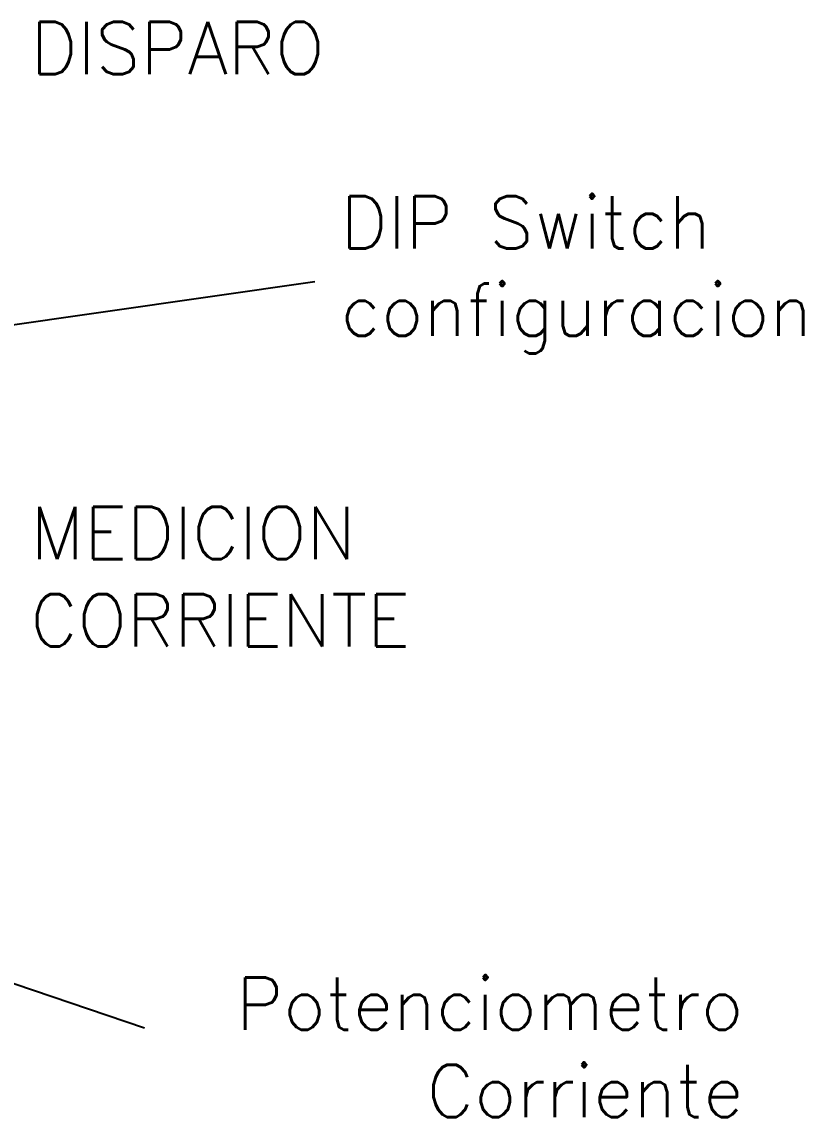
# Model space of a CAD drawing. Extents: x -71 to 251, y 10 to 132.
# Drawn here: x 129.1 to 173.9, y 13.1 to 75.8 of the extents above; entities that cross this region are included whole.
import ezdxf

# ---------------------------------------------------------------- set-up
doc = ezdxf.new("R2010")
doc.units = 0
doc.header["$MEASUREMENT"] = 0
doc.layers.get('0').update_dxf_attribs({"linetype": 'CONTINUOUS'})

msp = doc.modelspace()

# ---------------------------------------------------------------- linework, layer by layer
at = {"linetype": 'Continuous'}
for p, q in [((90.17, 52.9082), (145.9104, 60.921)), ((100.575, 30.175), (136.1641, 18.1782))]:
    msp.add_line(p, q, dxfattribs=at)

# ---------------------------------------------------------------- texts
at = {"linetype": 'Continuous', "char_height": 3}
for s, insert, width, attachment_point in [('{\\Fromans|c0;DISPARO}', (129.6237, 75.7857), 20.309571, 1), ('{\\Fromans|c0;DIP Switch\\Pconfiguracion}', (147.3837, 65.8021), 28.79816, 1), ('{\\Fromans|c0;MEDICION CORRIENTE}', (129.6237, 48.0164), 20.309571, 1), ('{\\Fromans|c0;Potenciometro\\PCorriente}', (170.4577, 21.0588), 20.309571, 3)]:
    msp.add_mtext(s, dxfattribs=dict(at, insert=insert, width=width, attachment_point=attachment_point))

doc.saveas('drawing.dxf')
